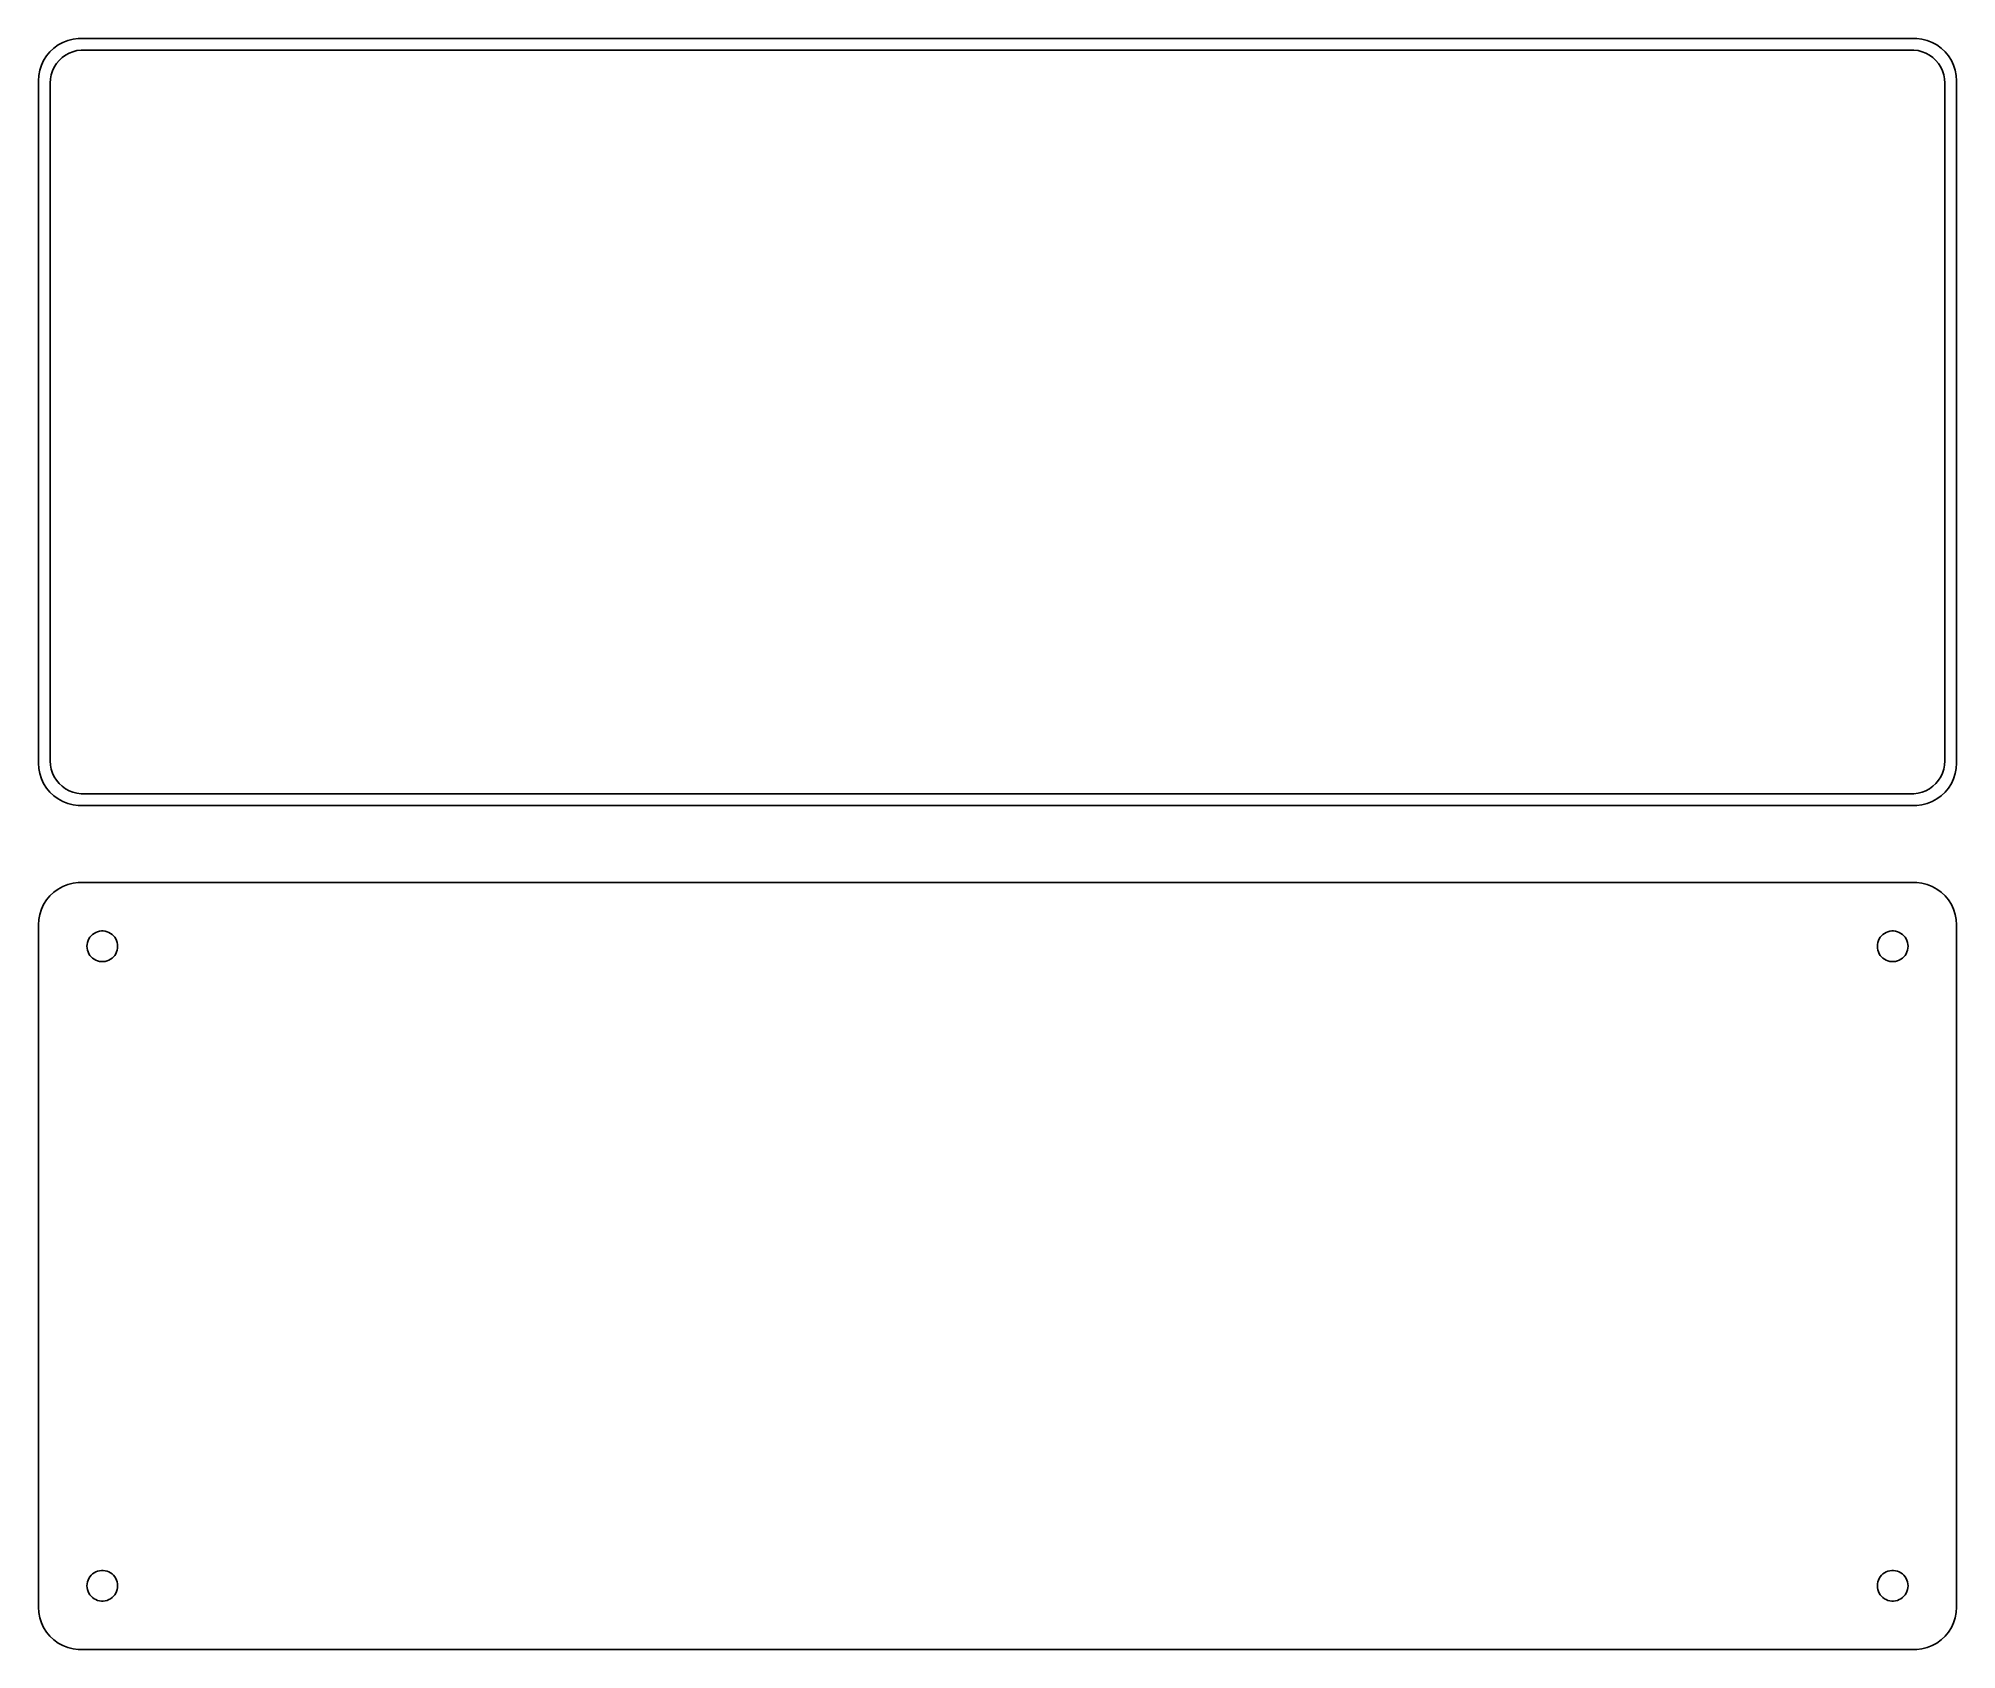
# Model space of a CAD drawing. Header units: metres. Extents: x -112 to 112, y 54 to 243.
import ezdxf

# ---------------------------------------------------------------- set-up
doc = ezdxf.new("R2010")
doc.units = ezdxf.units.M

msp = doc.modelspace()

# ---------------------------------------------------------------- linework, layer by layer
for p, q in [((-111.545, 240.939), (-111.882, 240.409)), ((-111.145, 241.423), (-111.545, 240.939)), ((-110.687, 241.853), (-111.145, 241.423)), ((-110.179, 242.222), (-110.687, 241.853)), ((-109.629, 242.524), (-110.179, 242.222)), ((-109.716, 240.731), (-109.323, 241.017)), ((-109.045, 242.755), (-109.629, 242.524)), ((-109.323, 241.017), (-108.898, 241.251)), ((-108.437, 242.911), (-109.045, 242.755)), ((-108.898, 241.251), (-108.446, 241.43)), ((-108.446, 241.43), (-107.975, 241.551)), ((-107.814, 242.99), (-108.437, 242.911)), ((-107.975, 241.551), (-107.493, 241.612)), ((107.814, 242.99), (-107.814, 242.99)), ((-107.493, 241.612), (107.493, 241.612)), ((107.493, 241.612), (107.975, 241.551)), ((108.437, 242.911), (107.814, 242.99)), ((107.975, 241.551), (108.446, 241.43)), ((109.045, 242.755), (108.437, 242.911)), ((108.446, 241.43), (108.898, 241.251)), ((108.898, 241.251), (109.323, 241.017)), ((109.629, 242.524), (109.045, 242.755)), ((109.323, 241.017), (109.716, 240.731)), ((110.179, 242.222), (109.629, 242.524)), ((110.687, 241.853), (110.179, 242.222)), ((111.145, 241.423), (110.687, 241.853)), ((111.545, 240.939), (111.145, 241.423)), ((111.882, 240.409), (111.545, 240.939)), ((-112.461, 238.627), (-112.5, 238)), ((-112.343, 239.243), (-112.461, 238.627)), ((-112.149, 239.841), (-112.343, 239.243)), ((-111.882, 240.409), (-112.149, 239.841)), ((-111.089, 238.235), (-110.998, 238.712)), ((-110.998, 238.712), (-110.848, 239.174)), ((-110.848, 239.174), (-110.641, 239.614)), ((-110.641, 239.614), (-110.38, 240.024)), ((-110.38, 240.024), (-110.071, 240.399)), ((-110.071, 240.399), (-109.716, 240.731)), ((109.716, 240.731), (110.071, 240.399)), ((110.071, 240.399), (110.38, 240.024)), ((110.38, 240.024), (110.641, 239.614)), ((110.641, 239.614), (110.848, 239.174)), ((110.848, 239.174), (110.998, 238.712)), ((110.998, 238.712), (111.089, 238.235)), ((112.149, 239.841), (111.882, 240.409)), ((112.343, 239.243), (112.149, 239.841)), ((112.461, 238.627), (112.343, 239.243)), ((112.5, 238), (112.461, 238.627)), ((-112.5, 238), (-112.5, 158)), ((-111.119, 237.75), (-111.089, 238.235)), ((-111.119, 158.25), (-111.119, 237.75)), ((111.089, 238.235), (111.119, 237.75)), ((111.119, 237.75), (111.119, 158.25)), ((112.5, 158), (112.5, 238)), ((-112.5, 158), (-112.461, 157.373)), ((-111.089, 157.765), (-111.119, 158.25)), ((-110.998, 157.288), (-111.089, 157.765)), ((111.089, 157.765), (110.998, 157.288)), ((111.119, 158.25), (111.089, 157.765)), ((112.461, 157.373), (112.5, 158)), ((-112.461, 157.373), (-112.343, 156.757)), ((-112.343, 156.757), (-112.149, 156.159)), ((-112.149, 156.159), (-111.882, 155.591)), ((-111.882, 155.591), (-111.545, 155.061)), ((-110.848, 156.826), (-110.998, 157.288)), ((-110.641, 156.386), (-110.848, 156.826)), ((-110.38, 155.976), (-110.641, 156.386)), ((-110.071, 155.601), (-110.38, 155.976)), ((-109.716, 155.269), (-110.071, 155.601)), ((-109.323, 154.983), (-109.716, 155.269)), ((109.716, 155.269), (109.323, 154.983)), ((110.071, 155.601), (109.716, 155.269)), ((110.38, 155.976), (110.071, 155.601)), ((110.641, 156.386), (110.38, 155.976)), ((110.848, 156.826), (110.641, 156.386)), ((110.998, 157.288), (110.848, 156.826)), ((111.545, 155.061), (111.882, 155.591)), ((111.882, 155.591), (112.149, 156.159)), ((112.149, 156.159), (112.343, 156.757)), ((112.343, 156.757), (112.461, 157.373)), ((-111.545, 155.061), (-111.145, 154.577)), ((-111.145, 154.577), (-110.687, 154.147)), ((-110.687, 154.147), (-110.179, 153.778)), ((-110.179, 153.778), (-109.629, 153.476)), ((-109.629, 153.476), (-109.045, 153.245)), ((-108.898, 154.749), (-109.323, 154.983)), ((-109.045, 153.245), (-108.437, 153.089)), ((-108.446, 154.57), (-108.898, 154.749)), ((-107.975, 154.449), (-108.446, 154.57)), ((-108.437, 153.089), (-107.814, 153.01)), ((-107.493, 154.388), (-107.975, 154.449)), ((-107.814, 153.01), (107.814, 153.01)), ((107.493, 154.388), (-107.493, 154.388)), ((107.975, 154.449), (107.493, 154.388)), ((107.814, 153.01), (108.437, 153.089)), ((108.446, 154.57), (107.975, 154.449)), ((108.437, 153.089), (109.045, 153.245)), ((108.898, 154.749), (108.446, 154.57)), ((109.323, 154.983), (108.898, 154.749)), ((109.045, 153.245), (109.629, 153.476)), ((109.629, 153.476), (110.179, 153.778)), ((110.179, 153.778), (110.687, 154.147)), ((110.687, 154.147), (111.145, 154.577)), ((111.145, 154.577), (111.545, 155.061)), ((-111.545, 141.939), (-111.882, 141.409)), ((-111.145, 142.423), (-111.545, 141.939)), ((-110.687, 142.853), (-111.145, 142.423)), ((-110.179, 143.222), (-110.687, 142.853)), ((-109.629, 143.524), (-110.179, 143.222)), ((-109.045, 143.755), (-109.629, 143.524)), ((-108.437, 143.911), (-109.045, 143.755)), ((-107.814, 143.99), (-108.437, 143.911)), ((107.814, 143.99), (-107.814, 143.99)), ((108.437, 143.911), (107.814, 143.99)), ((109.045, 143.755), (108.437, 143.911)), ((109.629, 143.524), (109.045, 143.755)), ((110.179, 143.222), (109.629, 143.524)), ((110.687, 142.853), (110.179, 143.222)), ((111.145, 142.423), (110.687, 142.853)), ((111.545, 141.939), (111.145, 142.423)), ((111.882, 141.409), (111.545, 141.939)), ((-112.461, 139.627), (-112.5, 139)), ((-112.343, 140.243), (-112.461, 139.627)), ((-112.149, 140.841), (-112.343, 140.243)), ((-111.882, 141.409), (-112.149, 140.841)), ((112.149, 140.841), (111.882, 141.409)), ((112.343, 140.243), (112.149, 140.841)), ((112.461, 139.627), (112.343, 140.243)), ((112.5, 139), (112.461, 139.627)), ((-112.5, 139), (-112.5, 59)), ((-106.674, 137.163), (-106.577, 137.367)), ((-106.577, 137.367), (-106.456, 137.558)), ((-106.456, 137.558), (-106.312, 137.732)), ((-106.312, 137.732), (-106.147, 137.887)), ((-106.147, 137.887), (-105.964, 138.02)), ((-105.964, 138.02), (-105.766, 138.129)), ((-105.766, 138.129), (-105.556, 138.212)), ((-105.556, 138.212), (-105.337, 138.268)), ((-105.337, 138.268), (-105.113, 138.296)), ((-105.113, 138.296), (-104.887, 138.296)), ((-104.887, 138.296), (-104.663, 138.268)), ((-104.663, 138.268), (-104.444, 138.212)), ((-104.444, 138.212), (-104.234, 138.129)), ((-104.234, 138.129), (-104.036, 138.02)), ((-104.036, 138.02), (-103.853, 137.887)), ((-103.853, 137.887), (-103.688, 137.732)), ((-103.688, 137.732), (-103.544, 137.558)), ((-103.544, 137.558), (-103.423, 137.367)), ((-103.423, 137.367), (-103.326, 137.163)), ((103.326, 137.163), (103.423, 137.367)), ((103.423, 137.367), (103.544, 137.558)), ((103.544, 137.558), (103.688, 137.732)), ((103.688, 137.732), (103.853, 137.887)), ((103.853, 137.887), (104.036, 138.02)), ((104.036, 138.02), (104.234, 138.129)), ((104.234, 138.129), (104.444, 138.212)), ((104.444, 138.212), (104.663, 138.268)), ((104.663, 138.268), (104.887, 138.296)), ((104.887, 138.296), (105.113, 138.296)), ((105.113, 138.296), (105.337, 138.268)), ((105.337, 138.268), (105.556, 138.212)), ((105.556, 138.212), (105.766, 138.129)), ((105.766, 138.129), (105.964, 138.02)), ((105.964, 138.02), (106.147, 137.887)), ((106.147, 137.887), (106.312, 137.732)), ((106.312, 137.732), (106.456, 137.558)), ((106.456, 137.558), (106.577, 137.367)), ((106.577, 137.367), (106.674, 137.163)), ((112.5, 59), (112.5, 139)), ((-106.8, 136.5), (-106.786, 136.726)), ((-106.786, 136.274), (-106.8, 136.5)), ((-106.786, 136.726), (-106.743, 136.948)), ((-106.743, 136.052), (-106.786, 136.274)), ((-106.743, 136.948), (-106.674, 137.163)), ((-106.674, 135.837), (-106.743, 136.052)), ((-106.577, 135.633), (-106.674, 135.837)), ((-106.456, 135.442), (-106.577, 135.633)), ((-106.312, 135.268), (-106.456, 135.442)), ((-106.147, 135.113), (-106.312, 135.268)), ((-105.964, 134.98), (-106.147, 135.113)), ((-103.853, 135.113), (-104.036, 134.98)), ((-103.688, 135.268), (-103.853, 135.113)), ((-103.544, 135.442), (-103.688, 135.268)), ((-103.423, 135.633), (-103.544, 135.442)), ((-103.326, 135.837), (-103.423, 135.633)), ((-103.326, 137.163), (-103.257, 136.948)), ((-103.257, 136.052), (-103.326, 135.837)), ((-103.257, 136.948), (-103.214, 136.726)), ((-103.214, 136.274), (-103.257, 136.052)), ((-103.214, 136.726), (-103.2, 136.5)), ((-103.2, 136.5), (-103.214, 136.274)), ((103.2, 136.5), (103.214, 136.726)), ((103.214, 136.274), (103.2, 136.5)), ((103.214, 136.726), (103.257, 136.948)), ((103.257, 136.052), (103.214, 136.274)), ((103.257, 136.948), (103.326, 137.163)), ((103.326, 135.837), (103.257, 136.052)), ((103.423, 135.633), (103.326, 135.837)), ((103.544, 135.442), (103.423, 135.633)), ((103.688, 135.268), (103.544, 135.442)), ((103.853, 135.113), (103.688, 135.268)), ((104.036, 134.98), (103.853, 135.113)), ((106.147, 135.113), (105.964, 134.98)), ((106.312, 135.268), (106.147, 135.113)), ((106.456, 135.442), (106.312, 135.268)), ((106.577, 135.633), (106.456, 135.442)), ((106.674, 135.837), (106.577, 135.633)), ((106.674, 137.163), (106.743, 136.948)), ((106.743, 136.052), (106.674, 135.837)), ((106.743, 136.948), (106.786, 136.726)), ((106.786, 136.274), (106.743, 136.052)), ((106.786, 136.726), (106.8, 136.5)), ((106.8, 136.5), (106.786, 136.274)), ((-105.766, 134.871), (-105.964, 134.98)), ((-105.556, 134.788), (-105.766, 134.871)), ((-105.337, 134.732), (-105.556, 134.788)), ((-105.113, 134.704), (-105.337, 134.732)), ((-104.887, 134.704), (-105.113, 134.704)), ((-104.663, 134.732), (-104.887, 134.704)), ((-104.444, 134.788), (-104.663, 134.732)), ((-104.234, 134.871), (-104.444, 134.788)), ((-104.036, 134.98), (-104.234, 134.871)), ((104.234, 134.871), (104.036, 134.98)), ((104.444, 134.788), (104.234, 134.871)), ((104.663, 134.732), (104.444, 134.788)), ((104.887, 134.704), (104.663, 134.732)), ((105.113, 134.704), (104.887, 134.704)), ((105.337, 134.732), (105.113, 134.704)), ((105.556, 134.788), (105.337, 134.732)), ((105.766, 134.871), (105.556, 134.788)), ((105.964, 134.98), (105.766, 134.871)), ((-106.147, 62.8869), (-105.964, 63.0198)), ((-105.964, 63.0198), (-105.766, 63.1287)), ((-105.766, 63.1287), (-105.556, 63.2119)), ((-105.556, 63.2119), (-105.337, 63.2681)), ((-105.337, 63.2681), (-105.113, 63.2964)), ((-105.113, 63.2964), (-104.887, 63.2964)), ((-104.887, 63.2964), (-104.663, 63.2681)), ((-104.663, 63.2681), (-104.444, 63.2119)), ((-104.444, 63.2119), (-104.234, 63.1287)), ((-104.234, 63.1287), (-104.036, 63.0198)), ((-104.036, 63.0198), (-103.853, 62.8869)), ((103.853, 62.8869), (104.036, 63.0198)), ((104.036, 63.0198), (104.234, 63.1287)), ((104.234, 63.1287), (104.444, 63.2119)), ((104.444, 63.2119), (104.663, 63.2681)), ((104.663, 63.2681), (104.887, 63.2964)), ((104.887, 63.2964), (105.113, 63.2964)), ((105.113, 63.2964), (105.337, 63.2681)), ((105.337, 63.2681), (105.556, 63.2119)), ((105.556, 63.2119), (105.766, 63.1287)), ((105.766, 63.1287), (105.964, 63.0198)), ((105.964, 63.0198), (106.147, 62.8869)), ((-106.8, 61.5), (-106.786, 61.7256)), ((-106.786, 61.2744), (-106.8, 61.5)), ((-106.786, 61.7256), (-106.743, 61.9476)), ((-106.743, 61.0524), (-106.786, 61.2744)), ((-106.743, 61.9476), (-106.674, 62.1626)), ((-106.674, 60.8374), (-106.743, 61.0524)), ((-106.674, 62.1626), (-106.577, 62.3672)), ((-106.577, 60.6328), (-106.674, 60.8374)), ((-106.577, 62.3672), (-106.456, 62.558)), ((-106.456, 62.558), (-106.312, 62.7322)), ((-106.312, 62.7322), (-106.147, 62.8869)), ((-103.853, 62.8869), (-103.688, 62.7322)), ((-103.688, 62.7322), (-103.544, 62.558)), ((-103.544, 62.558), (-103.423, 62.3672)), ((-103.423, 62.3672), (-103.326, 62.1626)), ((-103.326, 60.8374), (-103.423, 60.6328)), ((-103.326, 62.1626), (-103.257, 61.9476)), ((-103.257, 61.0524), (-103.326, 60.8374)), ((-103.257, 61.9476), (-103.214, 61.7256)), ((-103.214, 61.2744), (-103.257, 61.0524)), ((-103.214, 61.7256), (-103.2, 61.5)), ((-103.2, 61.5), (-103.214, 61.2744)), ((103.2, 61.5), (103.214, 61.7256)), ((103.214, 61.2744), (103.2, 61.5)), ((103.214, 61.7256), (103.257, 61.9476)), ((103.257, 61.0524), (103.214, 61.2744)), ((103.257, 61.9476), (103.326, 62.1626)), ((103.326, 60.8374), (103.257, 61.0524)), ((103.326, 62.1626), (103.423, 62.3672)), ((103.423, 60.6328), (103.326, 60.8374)), ((103.423, 62.3672), (103.544, 62.558)), ((103.544, 62.558), (103.688, 62.7322)), ((103.688, 62.7322), (103.853, 62.8869)), ((106.147, 62.8869), (106.312, 62.7322)), ((106.312, 62.7322), (106.456, 62.558)), ((106.456, 62.558), (106.577, 62.3672)), ((106.577, 62.3672), (106.674, 62.1626)), ((106.674, 60.8374), (106.577, 60.6328)), ((106.674, 62.1626), (106.743, 61.9476)), ((106.743, 61.0524), (106.674, 60.8374)), ((106.743, 61.9476), (106.786, 61.7256)), ((106.786, 61.2744), (106.743, 61.0524)), ((106.786, 61.7256), (106.8, 61.5)), ((106.8, 61.5), (106.786, 61.2744)), ((-112.5, 59), (-112.461, 58.3733)), ((-106.456, 60.442), (-106.577, 60.6328)), ((-106.312, 60.2678), (-106.456, 60.442)), ((-106.147, 60.1131), (-106.312, 60.2678)), ((-105.964, 59.9802), (-106.147, 60.1131)), ((-105.766, 59.8713), (-105.964, 59.9802)), ((-105.556, 59.7881), (-105.766, 59.8713)), ((-105.337, 59.7319), (-105.556, 59.7881)), ((-105.113, 59.7036), (-105.337, 59.7319)), ((-104.887, 59.7036), (-105.113, 59.7036)), ((-104.663, 59.7319), (-104.887, 59.7036)), ((-104.444, 59.7881), (-104.663, 59.7319)), ((-104.234, 59.8713), (-104.444, 59.7881)), ((-104.036, 59.9802), (-104.234, 59.8713)), ((-103.853, 60.1131), (-104.036, 59.9802)), ((-103.688, 60.2678), (-103.853, 60.1131)), ((-103.544, 60.442), (-103.688, 60.2678)), ((-103.423, 60.6328), (-103.544, 60.442)), ((103.544, 60.442), (103.423, 60.6328)), ((103.688, 60.2678), (103.544, 60.442)), ((103.853, 60.1131), (103.688, 60.2678)), ((104.036, 59.9802), (103.853, 60.1131)), ((104.234, 59.8713), (104.036, 59.9802)), ((104.444, 59.7881), (104.234, 59.8713)), ((104.663, 59.7319), (104.444, 59.7881)), ((104.887, 59.7036), (104.663, 59.7319)), ((105.113, 59.7036), (104.887, 59.7036)), ((105.337, 59.7319), (105.113, 59.7036)), ((105.556, 59.7881), (105.337, 59.7319)), ((105.766, 59.8713), (105.556, 59.7881)), ((105.964, 59.9802), (105.766, 59.8713)), ((106.147, 60.1131), (105.964, 59.9802)), ((106.312, 60.2678), (106.147, 60.1131)), ((106.456, 60.442), (106.312, 60.2678)), ((106.577, 60.6328), (106.456, 60.442)), ((112.461, 58.3733), (112.5, 59)), ((-112.461, 58.3733), (-112.343, 57.7566)), ((-112.343, 57.7566), (-112.149, 57.1594)), ((-112.149, 57.1594), (-111.882, 56.5912)), ((-111.882, 56.5912), (-111.545, 56.0611)), ((111.545, 56.0611), (111.882, 56.5912)), ((111.882, 56.5912), (112.149, 57.1594)), ((112.149, 57.1594), (112.343, 57.7566)), ((112.343, 57.7566), (112.461, 58.3733)), ((-111.545, 56.0611), (-111.145, 55.5773)), ((-111.145, 55.5773), (-110.687, 55.1474)), ((-110.687, 55.1474), (-110.179, 54.7784)), ((-110.179, 54.7784), (-109.629, 54.4759)), ((-109.629, 54.4759), (-109.045, 54.2447)), ((-109.045, 54.2447), (-108.437, 54.0886)), ((-108.437, 54.0886), (-107.814, 54.0099)), ((-107.814, 54.0099), (107.814, 54.0099)), ((107.814, 54.0099), (108.437, 54.0886)), ((108.437, 54.0886), (109.045, 54.2447)), ((109.045, 54.2447), (109.629, 54.4759)), ((109.629, 54.4759), (110.179, 54.7784)), ((110.179, 54.7784), (110.687, 55.1474)), ((110.687, 55.1474), (111.145, 55.5773)), ((111.145, 55.5773), (111.545, 56.0611))]:
    msp.add_line(p, q)

doc.saveas('drawing.dxf')
